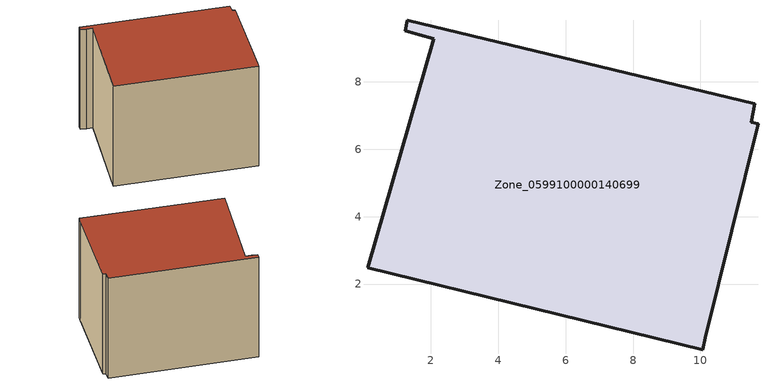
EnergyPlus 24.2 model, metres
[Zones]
Zone_0599100000140699
 floor ground (C_G): 1.3,9.83 11.62,7.35 11.5,6.81 11.71,6.75 10.15,0.41 10.07,0.05 0.12,2.48 2.09,9.28 1.66,9.39 1.23,9.52 z0
 wall outside (C_F): 1.23,9.52 1.66,9.39 2.09,9.28 0.12,2.48 10.07,0.05 10.15,0.41 11.71,6.75 11.5,6.81 11.62,7.35 1.3,9.83 1.23,9.52 z0:8.28
 roof outside (C_R): 11.62,7.35 1.3,9.83 1.23,9.52 1.66,9.39 2.09,9.28 0.12,2.48 10.07,0.05 10.15,0.41 11.71,6.75 11.5,6.81 z8.28
[BUILDING]
Pand.0599100000140699: North Axis=0; Terrain=City; Loads Convergence Tolerance Value=0.04; Temperature Convergence Tolerance Value=0.4; Solar Distribution=FullExterior; Maximum Number of Warmup Days=25; Minimum Number of Warmup Days=1
[Site:Location]
Rotterdam.The.Hague.AP_ZH_NLD Design_Conditions: Latitude=51.96; Longitude=4.45; Time Zone=1; Elevation=-4.5
[SITE:GROUNDTEMPERATURE:BUILDINGSURFACE]
18, 18, 18, 18, 18, 18, 18, 18, 18, 18, 18, 18
[MATERIAL] Thermal Absorptance=0.9; Solar Absorptance=0.7; Visible Absorptance=0.7
Name | Roughness | Thickness | Conductivity | Density | Specific Heat
G.TC.1992-2005 | MediumSmooth | 0.15 | 0.06 | 540 | 1210
F.TC.1992-2005 | Rough | 0.3 | 0.12 | 1920 | 840
R.TC.1992-2005 | MediumRough | 0.2 | 0.08 | 1500 | 1000
[CONSTRUCTION]
C_G: G.TC.1992-2005
C_F: F.TC.1992-2005
C_R: R.TC.1992-2005
[ZONE]
Zone_0599100000140699: Type=1; Multiplier=1; Ceiling Height=Autocalculate; Volume=Autocalculate; Floor Area=autocalculate; Part of Total Floor Area=Yes
[ZONEINFILTRATION:DESIGNFLOWRATE]
Infil_Zone_0599100000140699: Zone or ZoneList or Space or SpaceList=Zone_0599100000140699; Schedule=AlwaysOn; Design Flow Rate Calculation Method=Flow/Area; Flow Rate per Floor Area=0.0015; Constant Term Coefficient=1; Temperature Term Coefficient=0; Velocity Term Coefficient=0; Velocity Squared Term Coefficient=0
[HVACTEMPLATE:ZONE:IDEALLOADSAIRSYSTEM]
Zone_0599100000140699: Maximum Heating Supply Air Temperature=50; Minimum Cooling Supply Air Temperature=13; Maximum Heating Supply Air Humidity Ratio=0.0156; Minimum Cooling Supply Air Humidity Ratio=0.0077; Heating Limit=NoLimit; Cooling Limit=NoLimit; Dehumidification Control Type=ConstantSensibleHeatRatio; Cooling Sensible Heat Ratio=0.7; Dehumidification Setpoint=60; Humidification Control Type=None; Humidification Setpoint=30; Outdoor Air Method=None; Outdoor Air Flow Rate per Person=0.00944; Outdoor Air Flow Rate per Zone Floor Area=0; Outdoor Air Flow Rate per Zone=0; Demand Controlled Ventilation Type=None; Outdoor Air Economizer Type=NoEconomizer; Heat Recovery Type=None; Sensible Heat Recovery Effectiveness=0.7; Latent Heat Recovery Effectiveness=0.65
[ZONECONTROL:THERMOSTAT]
ThermostatControl_Zone_0599100000140699: Zone or ZoneList=Zone_0599100000140699; Control Type Schedule=DualSetpointControlType; Control 1=Thermostat_Zone_0599100000140699; Temperature Difference Between Cutout And Setpoint=0
[THERMOSTATSETPOINT:DUALSETPOINT]
Thermostat_Zone_0599100000140699: Heating Setpoint Temperature Schedule=HeatingSetpoint_Zone_0599100000140699; Cooling Setpoint Temperature Schedule=CoolingSetpoint_Zone_0599100000140699
[SCHEDULE:COMPACT]
HeatingSetpoint_Zone_0599100000140699: Through: 12/31, For: AllDays, Until: 24:00, 21
CoolingSetpoint_Zone_0599100000140699: Through: 12/31, For: AllDays, Until: 24:00, 24
DualSetpointControlType: Through: 12/31, For: AllDays, Until: 24:00, 4
AlwaysOn: Through: 12/31, For: AllDays, Until: 24:00, 1
